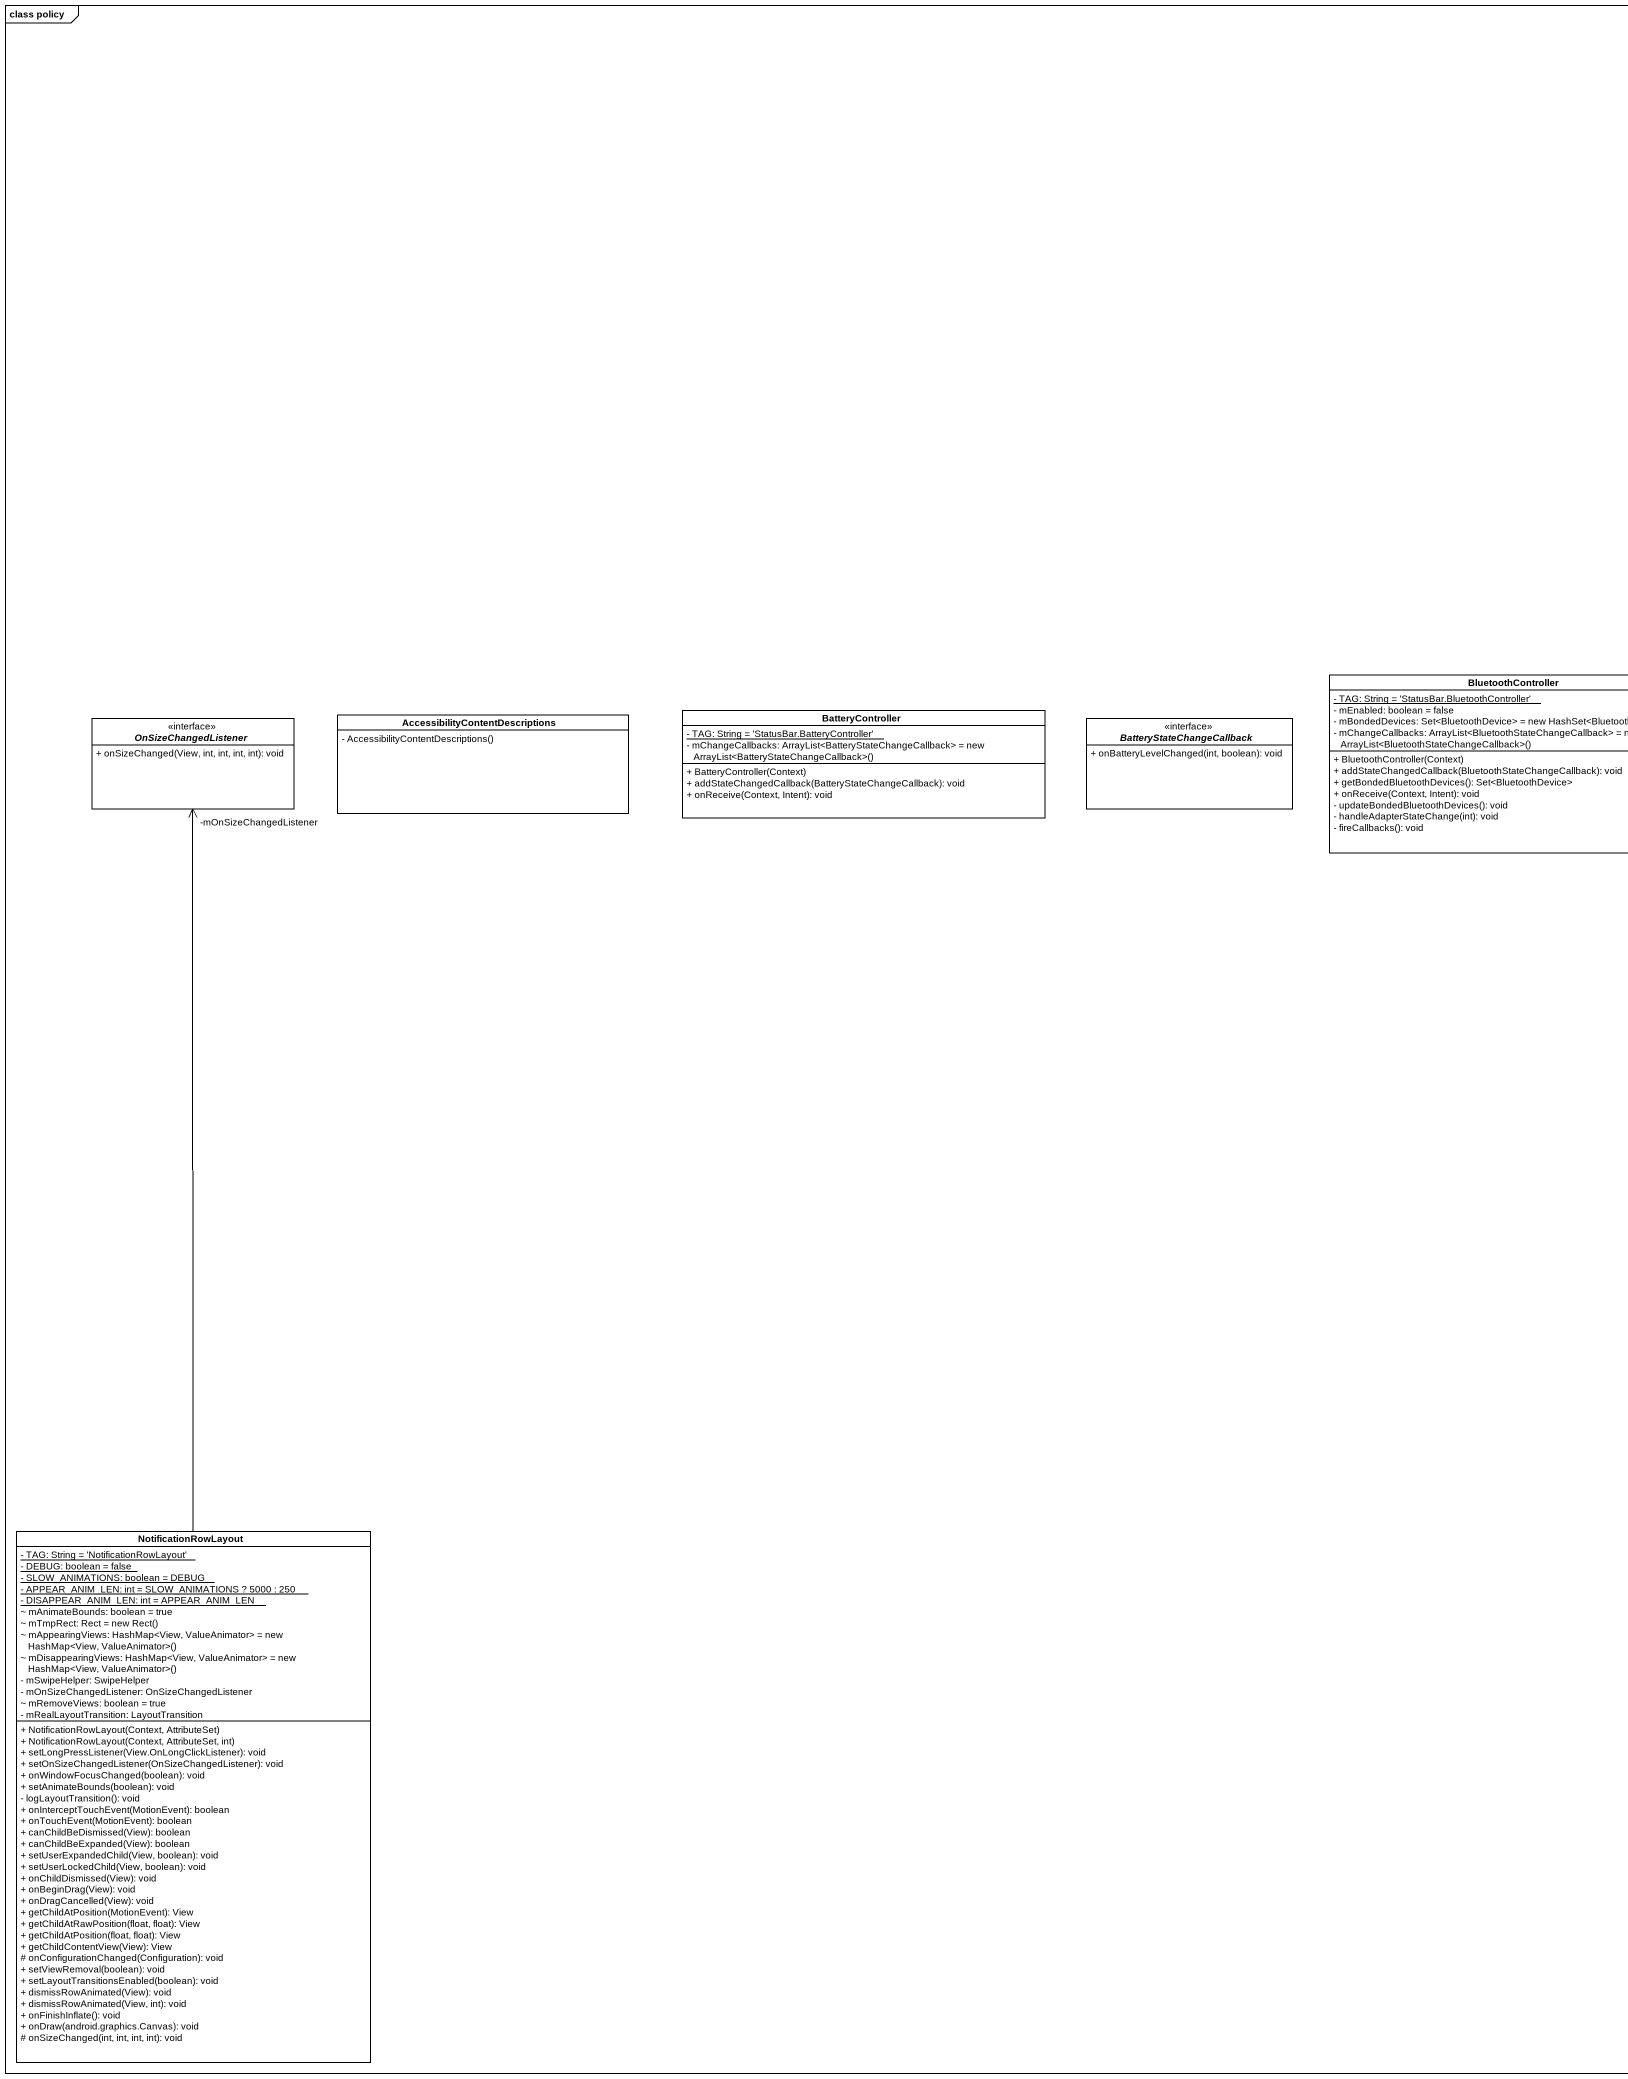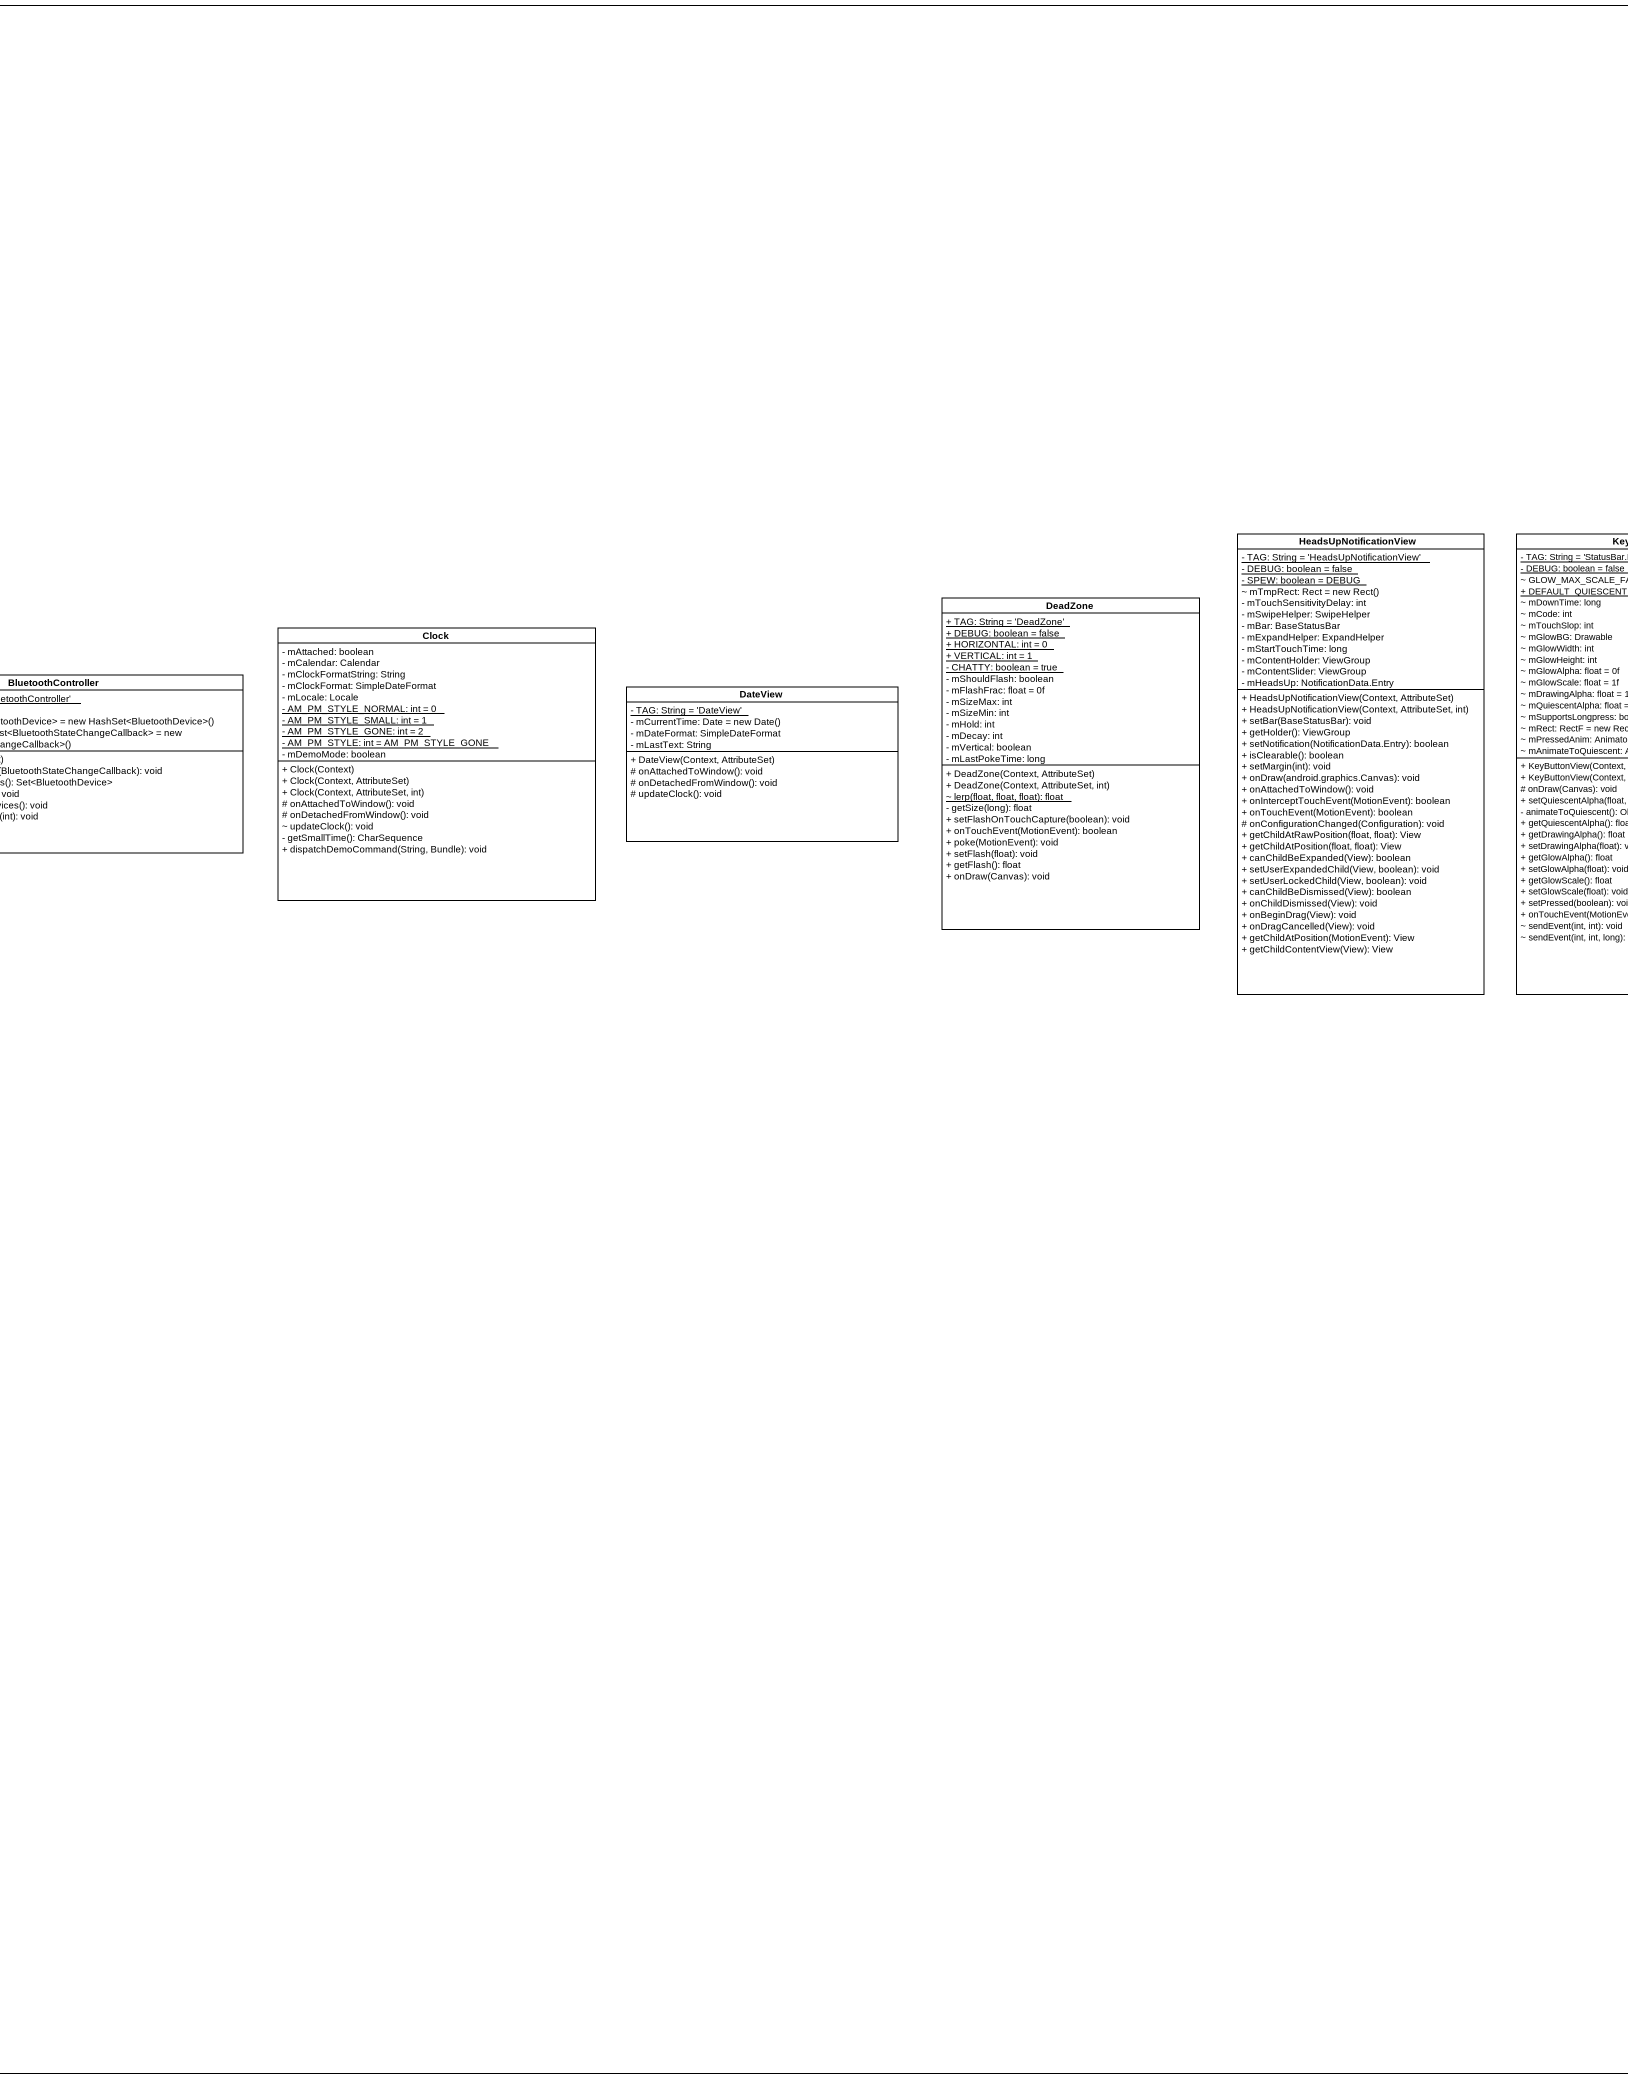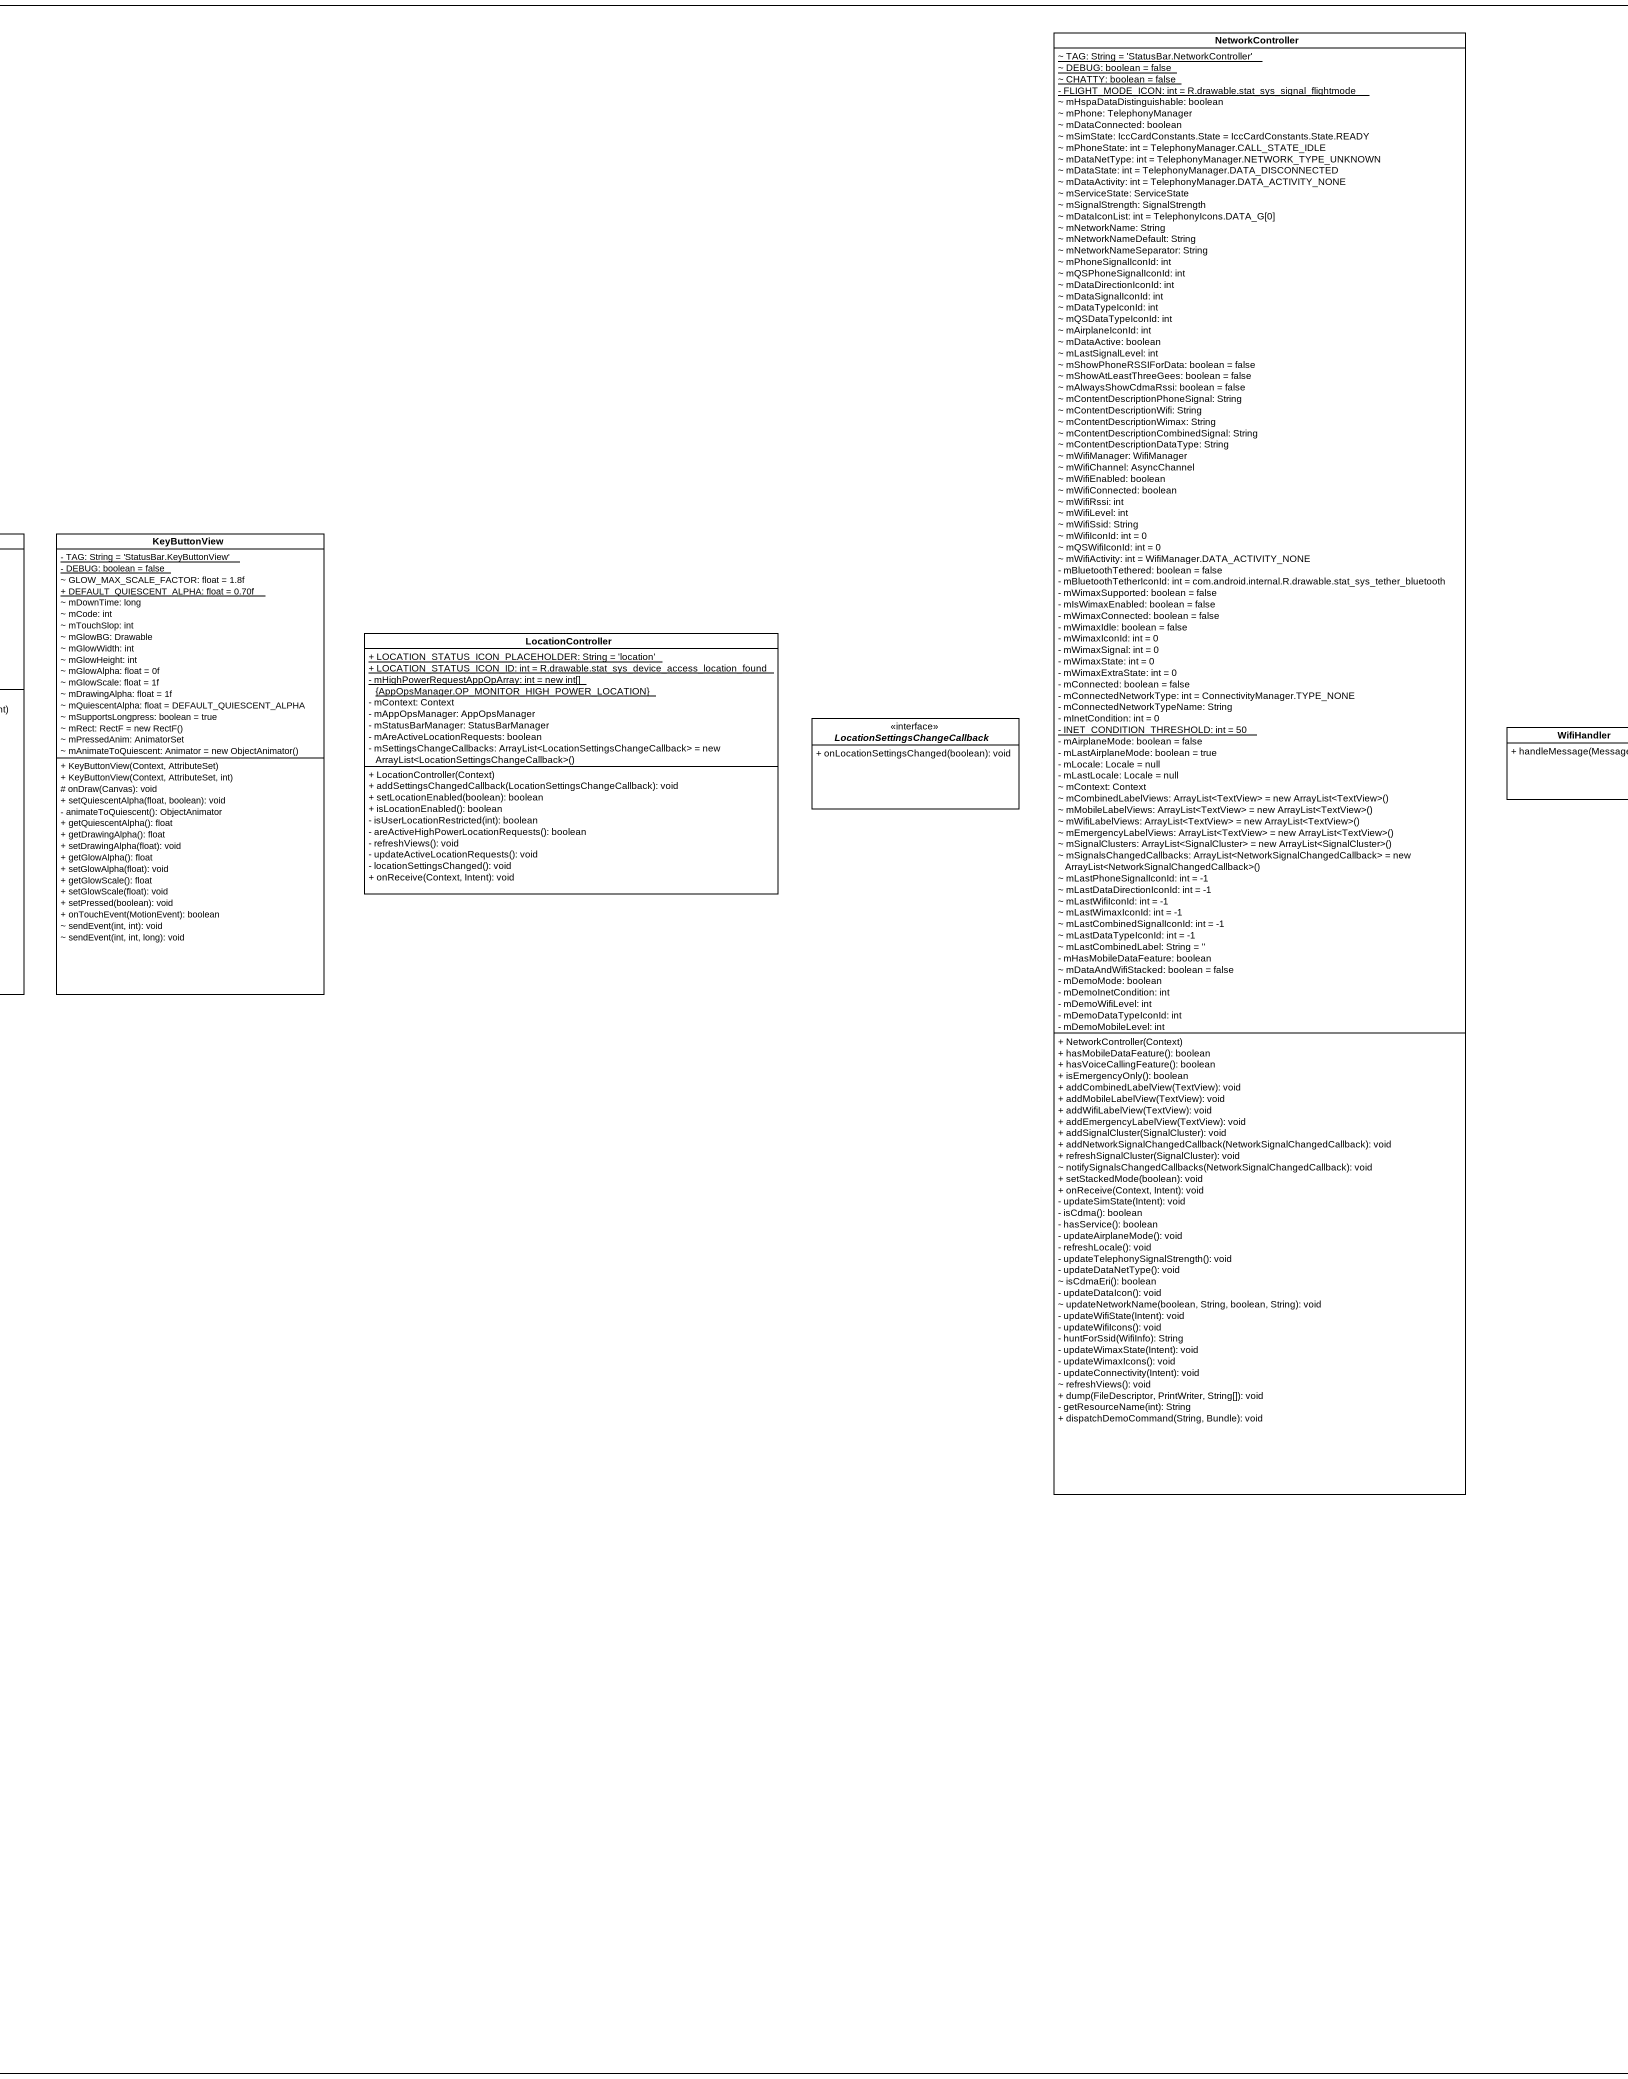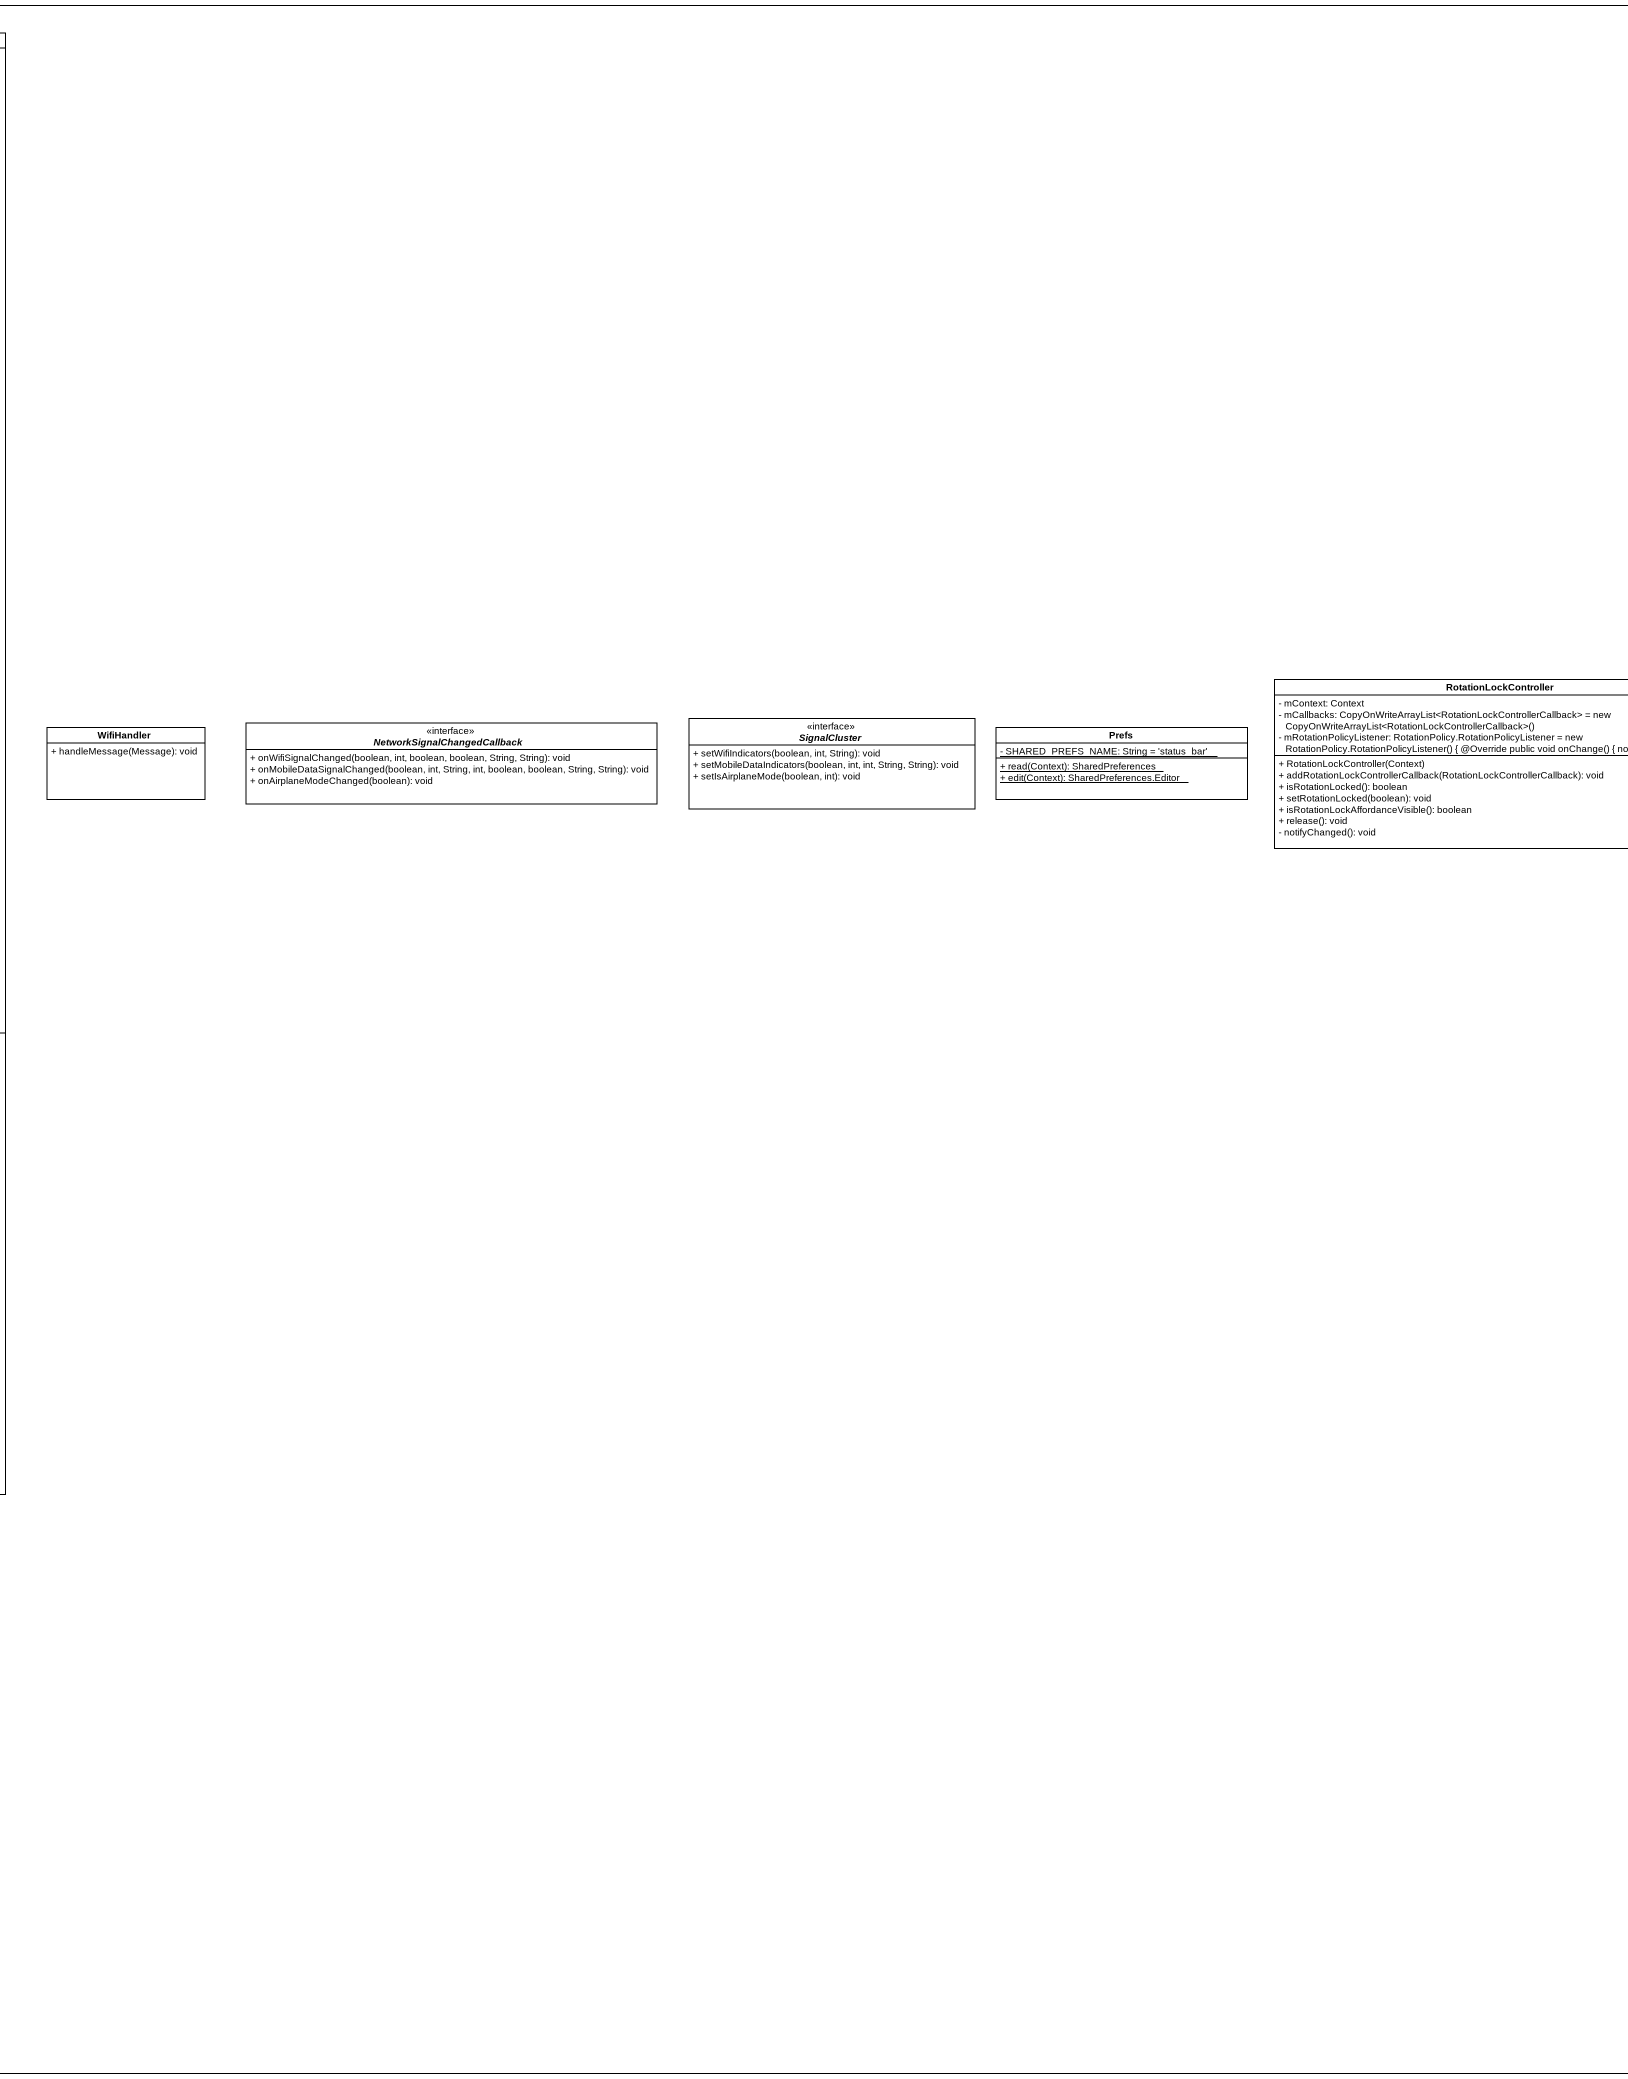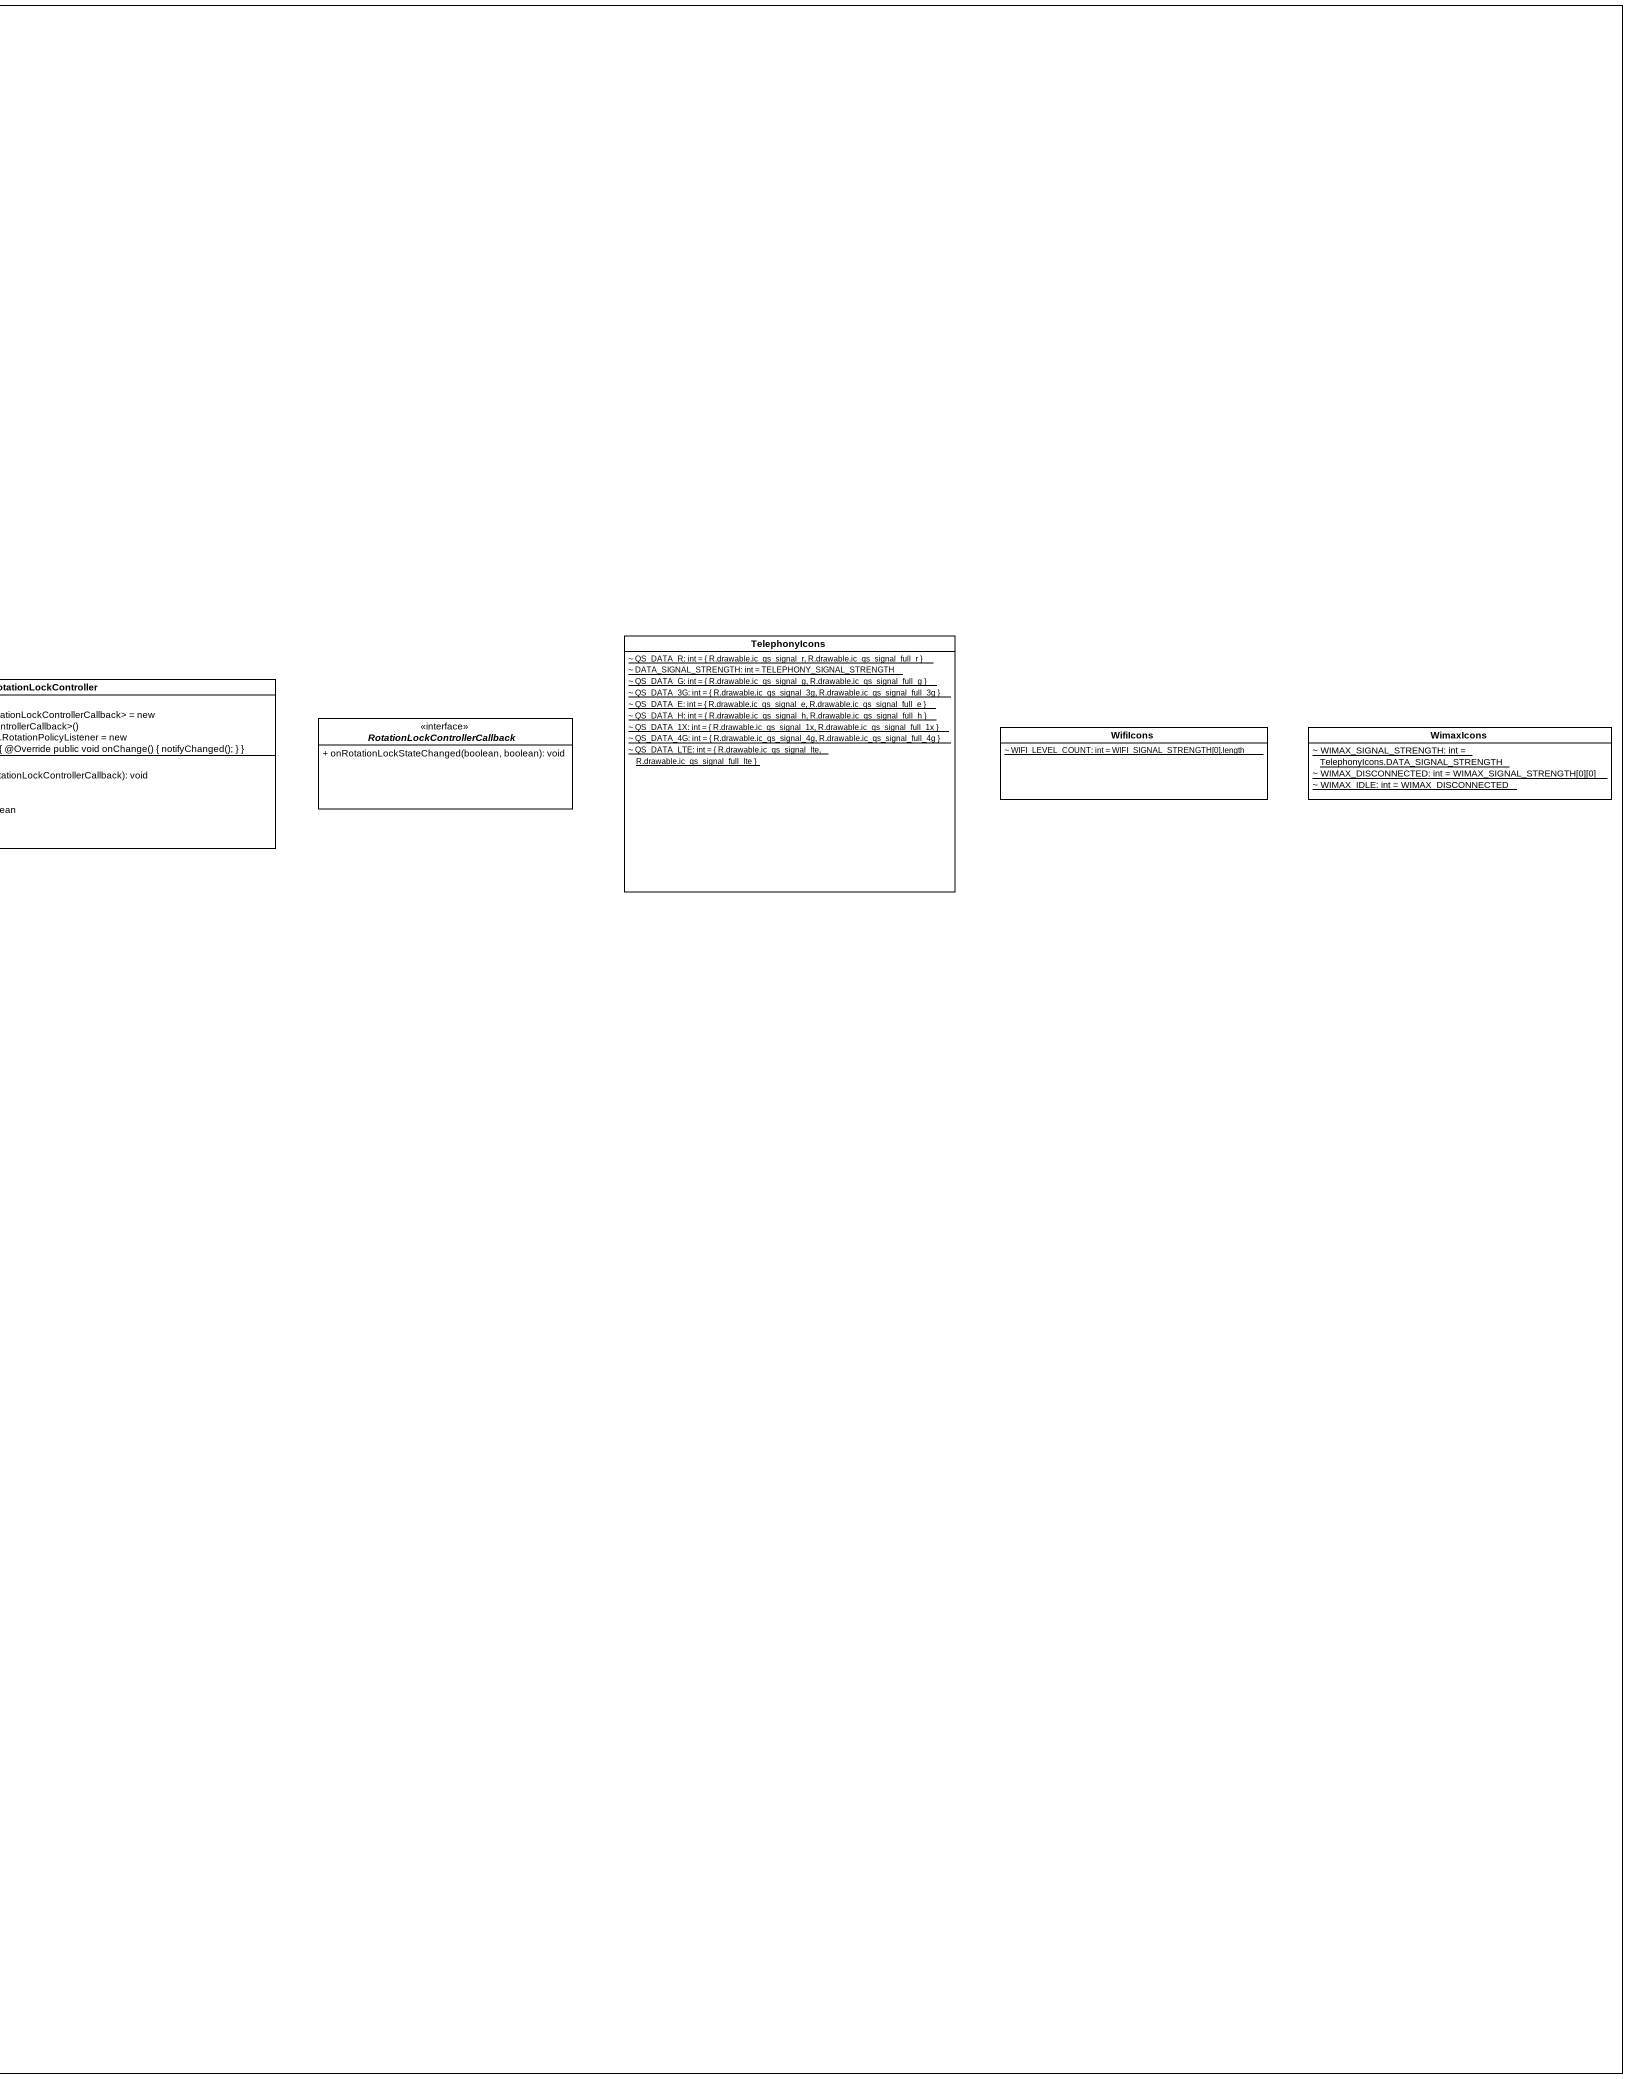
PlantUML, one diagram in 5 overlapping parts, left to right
@startuml
mainframe class policy
hide circle
hide empty members
skinparam classAttributeIconSize 0
class NetworkController {
  {static} ~ TAG: String = 'StatusBar.NetworkController'
  {static} ~ DEBUG: boolean = false
  {static} ~ CHATTY: boolean = false
  {static} - FLIGHT_MODE_ICON: int = R.drawable.stat_sys_signal_flightmode
  ~ mHspaDataDistinguishable: boolean
  ~ mPhone: TelephonyManager
  ~ mDataConnected: boolean
  ~ mSimState: IccCardConstants.State = IccCardConstants.State.READY
  ~ mPhoneState: int = TelephonyManager.CALL_STATE_IDLE
  ~ mDataNetType: int = TelephonyManager.NETWORK_TYPE_UNKNOWN
  ~ mDataState: int = TelephonyManager.DATA_DISCONNECTED
  ~ mDataActivity: int = TelephonyManager.DATA_ACTIVITY_NONE
  ~ mServiceState: ServiceState
  ~ mSignalStrength: SignalStrength
  ~ mDataIconList: int = TelephonyIcons.DATA_G[0]
  ~ mNetworkName: String
  ~ mNetworkNameDefault: String
  ~ mNetworkNameSeparator: String
  ~ mPhoneSignalIconId: int
  ~ mQSPhoneSignalIconId: int
  ~ mDataDirectionIconId: int
  ~ mDataSignalIconId: int
  ~ mDataTypeIconId: int
  ~ mQSDataTypeIconId: int
  ~ mAirplaneIconId: int
  ~ mDataActive: boolean
  ~ mLastSignalLevel: int
  ~ mShowPhoneRSSIForData: boolean = false
  ~ mShowAtLeastThreeGees: boolean = false
  ~ mAlwaysShowCdmaRssi: boolean = false
  ~ mContentDescriptionPhoneSignal: String
  ~ mContentDescriptionWifi: String
  ~ mContentDescriptionWimax: String
  ~ mContentDescriptionCombinedSignal: String
  ~ mContentDescriptionDataType: String
  ~ mWifiManager: WifiManager
  ~ mWifiChannel: AsyncChannel
  ~ mWifiEnabled: boolean
  ~ mWifiConnected: boolean
  ~ mWifiRssi: int
  ~ mWifiLevel: int
  ~ mWifiSsid: String
  ~ mWifiIconId: int = 0
  ~ mQSWifiIconId: int = 0
  ~ mWifiActivity: int = WifiManager.DATA_ACTIVITY_NONE
  - mBluetoothTethered: boolean = false
  - mBluetoothTetherIconId: int = com.android.internal.R.drawable.stat_sys_tether_bluetooth
  - mWimaxSupported: boolean = false
  - mIsWimaxEnabled: boolean = false
  - mWimaxConnected: boolean = false
  - mWimaxIdle: boolean = false
  - mWimaxIconId: int = 0
  - mWimaxSignal: int = 0
  - mWimaxState: int = 0
  - mWimaxExtraState: int = 0
  - mConnected: boolean = false
  - mConnectedNetworkType: int = ConnectivityManager.TYPE_NONE
  - mConnectedNetworkTypeName: String
  - mInetCondition: int = 0
  {static} - INET_CONDITION_THRESHOLD: int = 50
  - mAirplaneMode: boolean = false
  - mLastAirplaneMode: boolean = true
  - mLocale: Locale = null
  - mLastLocale: Locale = null
  ~ mContext: Context
  {field} ~ mCombinedLabelViews: ArrayList<TextView> = new ArrayList<TextView>()
  {field} ~ mMobileLabelViews: ArrayList<TextView> = new ArrayList<TextView>()
  {field} ~ mWifiLabelViews: ArrayList<TextView> = new ArrayList<TextView>()
  {field} ~ mEmergencyLabelViews: ArrayList<TextView> = new ArrayList<TextView>()
  {field} ~ mSignalClusters: ArrayList<SignalCluster> = new ArrayList<SignalCluster>()
  {field} ~ mSignalsChangedCallbacks: ArrayList<NetworkSignalChangedCallback> = new ArrayList<NetworkSignalChangedCallback>()
  ~ mLastPhoneSignalIconId: int = -1
  ~ mLastDataDirectionIconId: int = -1
  ~ mLastWifiIconId: int = -1
  ~ mLastWimaxIconId: int = -1
  ~ mLastCombinedSignalIconId: int = -1
  ~ mLastDataTypeIconId: int = -1
  ~ mLastCombinedLabel: String = ''
  - mHasMobileDataFeature: boolean
  ~ mDataAndWifiStacked: boolean = false
  - mDemoMode: boolean
  - mDemoInetCondition: int
  - mDemoWifiLevel: int
  - mDemoDataTypeIconId: int
  - mDemoMobileLevel: int
  + NetworkController(Context)
  + hasMobileDataFeature(): boolean
  + hasVoiceCallingFeature(): boolean
  + isEmergencyOnly(): boolean
  + addCombinedLabelView(TextView): void
  + addMobileLabelView(TextView): void
  + addWifiLabelView(TextView): void
  + addEmergencyLabelView(TextView): void
  + addSignalCluster(SignalCluster): void
  + addNetworkSignalChangedCallback(NetworkSignalChangedCallback): void
  + refreshSignalCluster(SignalCluster): void
  ~ notifySignalsChangedCallbacks(NetworkSignalChangedCallback): void
  + setStackedMode(boolean): void
  + onReceive(Context, Intent): void
  - updateSimState(Intent): void
  - isCdma(): boolean
  - hasService(): boolean
  - updateAirplaneMode(): void
  - refreshLocale(): void
  - updateTelephonySignalStrength(): void
  - updateDataNetType(): void
  ~ isCdmaEri(): boolean
  - updateDataIcon(): void
  ~ updateNetworkName(boolean, String, boolean, String): void
  - updateWifiState(Intent): void
  - updateWifiIcons(): void
  - huntForSsid(WifiInfo): String
  - updateWimaxState(Intent): void
  - updateWimaxIcons(): void
  - updateConnectivity(Intent): void
  ~ refreshViews(): void
  + dump(FileDescriptor, PrintWriter, String[]): void
  - getResourceName(int): String
  + dispatchDemoCommand(String, Bundle): void
}
class HeadsUpNotificationView {
  {static} - TAG: String = 'HeadsUpNotificationView'
  {static} - DEBUG: boolean = false
  {static} - SPEW: boolean = DEBUG
  {field} ~ mTmpRect: Rect = new Rect()
  - mTouchSensitivityDelay: int
  - mSwipeHelper: SwipeHelper
  - mBar: BaseStatusBar
  - mExpandHelper: ExpandHelper
  - mStartTouchTime: long
  - mContentHolder: ViewGroup
  - mContentSlider: ViewGroup
  - mHeadsUp: NotificationData.Entry
  + HeadsUpNotificationView(Context, AttributeSet)
  + HeadsUpNotificationView(Context, AttributeSet, int)
  + setBar(BaseStatusBar): void
  + getHolder(): ViewGroup
  + setNotification(NotificationData.Entry): boolean
  + isClearable(): boolean
  + setMargin(int): void
  + onDraw(android.graphics.Canvas): void
  + onAttachedToWindow(): void
  + onInterceptTouchEvent(MotionEvent): boolean
  + onTouchEvent(MotionEvent): boolean
  # onConfigurationChanged(Configuration): void
  + getChildAtRawPosition(float, float): View
  + getChildAtPosition(float, float): View
  + canChildBeExpanded(View): boolean
  + setUserExpandedChild(View, boolean): void
  + setUserLockedChild(View, boolean): void
  + canChildBeDismissed(View): boolean
  + onChildDismissed(View): void
  + onBeginDrag(View): void
  + onDragCancelled(View): void
  + getChildAtPosition(MotionEvent): View
  + getChildContentView(View): View
}
class KeyButtonView {
  {static} - TAG: String = 'StatusBar.KeyButtonView'
  {static} - DEBUG: boolean = false
  ~ GLOW_MAX_SCALE_FACTOR: float = 1.8f
  {static} + DEFAULT_QUIESCENT_ALPHA: float = 0.70f
  ~ mDownTime: long
  ~ mCode: int
  ~ mTouchSlop: int
  ~ mGlowBG: Drawable
  ~ mGlowWidth: int
  ~ mGlowHeight: int
  ~ mGlowAlpha: float = 0f
  ~ mGlowScale: float = 1f
  ~ mDrawingAlpha: float = 1f
  ~ mQuiescentAlpha: float = DEFAULT_QUIESCENT_ALPHA
  ~ mSupportsLongpress: boolean = true
  {field} ~ mRect: RectF = new RectF()
  ~ mPressedAnim: AnimatorSet
  {field} ~ mAnimateToQuiescent: Animator = new ObjectAnimator()
  + KeyButtonView(Context, AttributeSet)
  + KeyButtonView(Context, AttributeSet, int)
  # onDraw(Canvas): void
  + setQuiescentAlpha(float, boolean): void
  - animateToQuiescent(): ObjectAnimator
  + getQuiescentAlpha(): float
  + getDrawingAlpha(): float
  + setDrawingAlpha(float): void
  + getGlowAlpha(): float
  + setGlowAlpha(float): void
  + getGlowScale(): float
  + setGlowScale(float): void
  + setPressed(boolean): void
  + onTouchEvent(MotionEvent): boolean
  ~ sendEvent(int, int): void
  ~ sendEvent(int, int, long): void
}
class Clock {
  - mAttached: boolean
  - mCalendar: Calendar
  - mClockFormatString: String
  - mClockFormat: SimpleDateFormat
  - mLocale: Locale
  {static} - AM_PM_STYLE_NORMAL: int = 0
  {static} - AM_PM_STYLE_SMALL: int = 1
  {static} - AM_PM_STYLE_GONE: int = 2
  {static} - AM_PM_STYLE: int = AM_PM_STYLE_GONE
  - mDemoMode: boolean
  + Clock(Context)
  + Clock(Context, AttributeSet)
  + Clock(Context, AttributeSet, int)
  # onAttachedToWindow(): void
  # onDetachedFromWindow(): void
  ~ updateClock(): void
  - getSmallTime(): CharSequence
  + dispatchDemoCommand(String, Bundle): void
}
class DeadZone {
  {static} + TAG: String = 'DeadZone'
  {static} + DEBUG: boolean = false
  {static} + HORIZONTAL: int = 0
  {static} + VERTICAL: int = 1
  {static} - CHATTY: boolean = true
  - mShouldFlash: boolean
  - mFlashFrac: float = 0f
  - mSizeMax: int
  - mSizeMin: int
  - mHold: int
  - mDecay: int
  - mVertical: boolean
  - mLastPokeTime: long
  + DeadZone(Context, AttributeSet)
  + DeadZone(Context, AttributeSet, int)
  {static} ~ lerp(float, float, float): float
  - getSize(long): float
  + setFlashOnTouchCapture(boolean): void
  + onTouchEvent(MotionEvent): boolean
  + poke(MotionEvent): void
  + setFlash(float): void
  + getFlash(): float
  + onDraw(Canvas): void
}
class LocationController {
  {static} + LOCATION_STATUS_ICON_PLACEHOLDER: String = 'location'
  {static} + LOCATION_STATUS_ICON_ID: int = R.drawable.stat_sys_device_access_location_found
  {static} - mHighPowerRequestAppOpArray: int = new int[] {AppOpsManager.OP_MONITOR_HIGH_POWER_LOCATION}
  - mContext: Context
  - mAppOpsManager: AppOpsManager
  - mStatusBarManager: StatusBarManager
  - mAreActiveLocationRequests: boolean
  {field} - mSettingsChangeCallbacks: ArrayList<LocationSettingsChangeCallback> = new ArrayList<LocationSettingsChangeCallback>()
  + LocationController(Context)
  + addSettingsChangedCallback(LocationSettingsChangeCallback): void
  + setLocationEnabled(boolean): boolean
  + isLocationEnabled(): boolean
  - isUserLocationRestricted(int): boolean
  - areActiveHighPowerLocationRequests(): boolean
  - refreshViews(): void
  - updateActiveLocationRequests(): void
  - locationSettingsChanged(): void
  + onReceive(Context, Intent): void
}
class BluetoothController {
  {static} - TAG: String = 'StatusBar.BluetoothController'
  - mEnabled: boolean = false
  {field} - mBondedDevices: Set<BluetoothDevice> = new HashSet<BluetoothDevice>()
  {field} - mChangeCallbacks: ArrayList<BluetoothStateChangeCallback> = new ArrayList<BluetoothStateChangeCallback>()
  + BluetoothController(Context)
  + addStateChangedCallback(BluetoothStateChangeCallback): void
  + getBondedBluetoothDevices(): Set<BluetoothDevice>
  + onReceive(Context, Intent): void
  - updateBondedBluetoothDevices(): void
  - handleAdapterStateChange(int): void
  - fireCallbacks(): void
}
class TelephonyIcons {
  {static} ~ QS_DATA_R: int = { R.drawable.ic_qs_signal_r, R.drawable.ic_qs_signal_full_r }
  {static} ~ DATA_SIGNAL_STRENGTH: int = TELEPHONY_SIGNAL_STRENGTH
  {static} ~ QS_DATA_G: int = { R.drawable.ic_qs_signal_g, R.drawable.ic_qs_signal_full_g }
  {static} ~ QS_DATA_3G: int = { R.drawable.ic_qs_signal_3g, R.drawable.ic_qs_signal_full_3g }
  {static} ~ QS_DATA_E: int = { R.drawable.ic_qs_signal_e, R.drawable.ic_qs_signal_full_e }
  {static} ~ QS_DATA_H: int = { R.drawable.ic_qs_signal_h, R.drawable.ic_qs_signal_full_h }
  {static} ~ QS_DATA_1X: int = { R.drawable.ic_qs_signal_1x, R.drawable.ic_qs_signal_full_1x }
  {static} ~ QS_DATA_4G: int = { R.drawable.ic_qs_signal_4g, R.drawable.ic_qs_signal_full_4g }
  {static} ~ QS_DATA_LTE: int = { R.drawable.ic_qs_signal_lte, R.drawable.ic_qs_signal_full_lte }
}
class "AccessibilityContentDescriptions" as AccessibilityContentDescript {
  - AccessibilityContentDescriptions()
}
class BatteryController {
  {static} - TAG: String = 'StatusBar.BatteryController'
  {field} - mChangeCallbacks: ArrayList<BatteryStateChangeCallback> = new ArrayList<BatteryStateChangeCallback>()
  + BatteryController(Context)
  + addStateChangedCallback(BatteryStateChangeCallback): void
  + onReceive(Context, Intent): void
}
class DateView {
  {static} - TAG: String = 'DateView'
  {field} - mCurrentTime: Date = new Date()
  - mDateFormat: SimpleDateFormat
  - mLastText: String
  + DateView(Context, AttributeSet)
  # onAttachedToWindow(): void
  # onDetachedFromWindow(): void
  # updateClock(): void
}
class RotationLockController {
  - mContext: Context
  {field} - mCallbacks: CopyOnWriteArrayList<RotationLockControllerCallback> = new CopyOnWriteArrayList<RotationLockControllerCallback>()
  {field} - mRotationPolicyListener: RotationPolicy.RotationPolicyListener = new RotationPolicy.RotationPolicyListener() { @Override public void onChange() { notifyChanged(); } }
  + RotationLockController(Context)
  + addRotationLockControllerCallback(RotationLockControllerCallback): void
  + isRotationLocked(): boolean
  + setRotationLocked(boolean): void
  + isRotationLockAffordanceVisible(): boolean
  + release(): void
  - notifyChanged(): void
}
interface OnSizeChangedListener <<interface>> {
  + onSizeChanged(View, int, int, int, int): void
}
interface BatteryStateChangeCallback <<interface>> {
  + onBatteryLevelChanged(int, boolean): void
}
interface "LocationSettingsChangeCallback" as LocationSettingsChangeCallba <<interface>> {
  + onLocationSettingsChanged(boolean): void
}
class WifiHandler {
  + handleMessage(Message): void
}
interface NetworkSignalChangedCallback <<interface>> {
  + onWifiSignalChanged(boolean, int, boolean, boolean, String, String): void
  + onMobileDataSignalChanged(boolean, int, String, int, boolean, boolean, String, String): void
  + onAirplaneModeChanged(boolean): void
}
interface SignalCluster <<interface>> {
  + setWifiIndicators(boolean, int, String): void
  + setMobileDataIndicators(boolean, int, int, String, String): void
  + setIsAirplaneMode(boolean, int): void
}
class Prefs {
  {static} - SHARED_PREFS_NAME: String = 'status_bar'
  {static} + read(Context): SharedPreferences
  {static} + edit(Context): SharedPreferences.Editor
}
interface "RotationLockControllerCallback" as RotationLockControllerCallba <<interface>> {
  + onRotationLockStateChanged(boolean, boolean): void
}
class WifiIcons {
  {static} ~ WIFI_LEVEL_COUNT: int = WIFI_SIGNAL_STRENGTH[0].length
}
class WimaxIcons {
  {static} ~ WIMAX_SIGNAL_STRENGTH: int = TelephonyIcons.DATA_SIGNAL_STRENGTH
  {static} ~ WIMAX_DISCONNECTED: int = WIMAX_SIGNAL_STRENGTH[0][0]
  {static} ~ WIMAX_IDLE: int = WIMAX_DISCONNECTED
}
class NotificationRowLayout {
  {static} - TAG: String = 'NotificationRowLayout'
  {static} - DEBUG: boolean = false
  {static} - SLOW_ANIMATIONS: boolean = DEBUG
  {static} - APPEAR_ANIM_LEN: int = SLOW_ANIMATIONS ? 5000 : 250
  {static} - DISAPPEAR_ANIM_LEN: int = APPEAR_ANIM_LEN
  ~ mAnimateBounds: boolean = true
  {field} ~ mTmpRect: Rect = new Rect()
  {field} ~ mAppearingViews: HashMap<View, ValueAnimator> = new HashMap<View, ValueAnimator>()
  {field} ~ mDisappearingViews: HashMap<View, ValueAnimator> = new HashMap<View, ValueAnimator>()
  - mSwipeHelper: SwipeHelper
  - mOnSizeChangedListener: OnSizeChangedListener
  ~ mRemoveViews: boolean = true
  - mRealLayoutTransition: LayoutTransition
  + NotificationRowLayout(Context, AttributeSet)
  + NotificationRowLayout(Context, AttributeSet, int)
  + setLongPressListener(View.OnLongClickListener): void
  + setOnSizeChangedListener(OnSizeChangedListener): void
  + onWindowFocusChanged(boolean): void
  + setAnimateBounds(boolean): void
  - logLayoutTransition(): void
  + onInterceptTouchEvent(MotionEvent): boolean
  + onTouchEvent(MotionEvent): boolean
  + canChildBeDismissed(View): boolean
  + canChildBeExpanded(View): boolean
  + setUserExpandedChild(View, boolean): void
  + setUserLockedChild(View, boolean): void
  + onChildDismissed(View): void
  + onBeginDrag(View): void
  + onDragCancelled(View): void
  + getChildAtPosition(MotionEvent): View
  + getChildAtRawPosition(float, float): View
  + getChildAtPosition(float, float): View
  + getChildContentView(View): View
  # onConfigurationChanged(Configuration): void
  + setViewRemoval(boolean): void
  + setLayoutTransitionsEnabled(boolean): void
  + dismissRowAnimated(View): void
  + dismissRowAnimated(View, int): void
  + onFinishInflate(): void
  + onDraw(android.graphics.Canvas): void
  # onSizeChanged(int, int, int, int): void
}
NotificationRowLayout -up-> "-mOnSizeChangedListener" OnSizeChangedListener
@enduml
